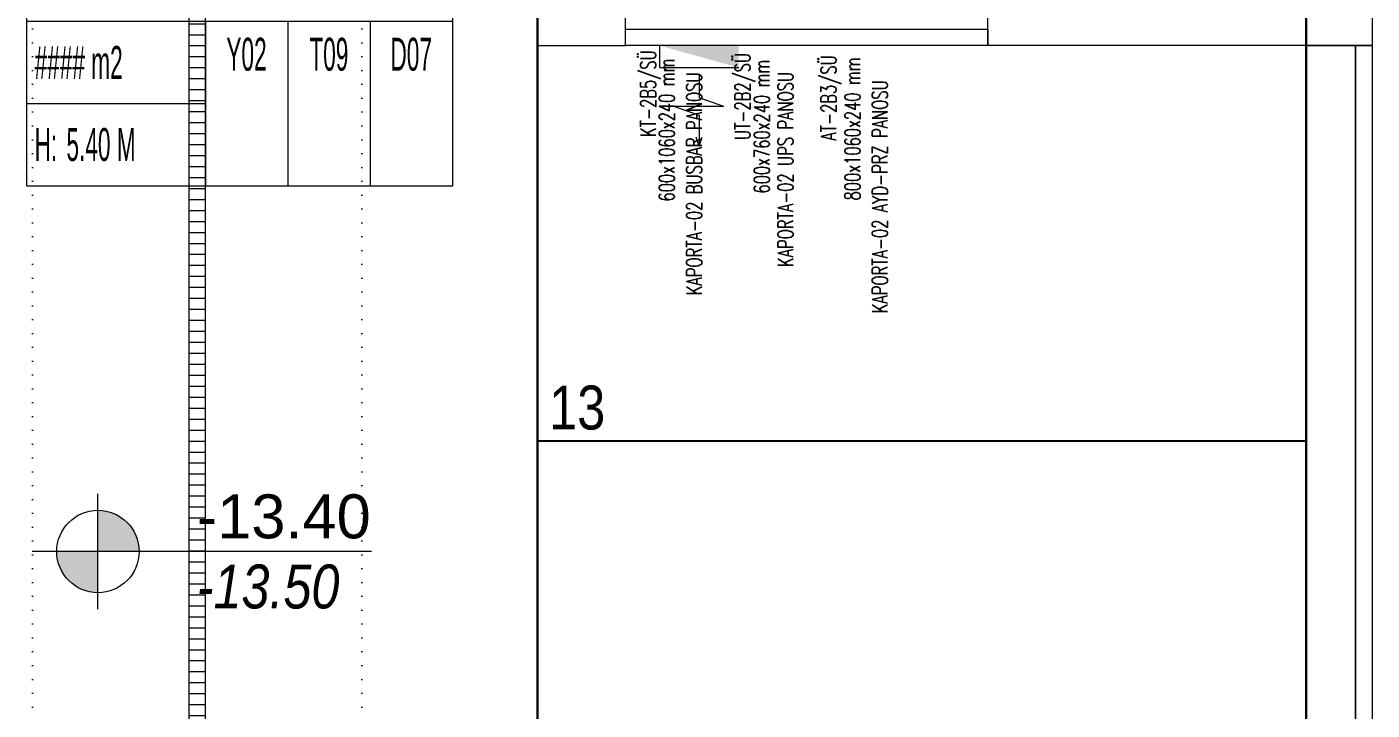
# Model space of a CAD drawing. Header units: metres. Extents: x -17822 to 152406, y -4219 to 19791.
# Drawn here: x 5595 to 6820, y 1795 to 2417 of the extents above; entities that cross this region are included whole.
import ezdxf
from ezdxf.enums import TextEntityAlignment as Align

# ---------------------------------------------------------------- set-up
doc = ezdxf.new("R2010")
doc.units = ezdxf.units.M
doc.header["$LTSCALE"] = 100
doc.header["$MEASUREMENT"] = 0
doc.linetypes.add('DOT2', pattern=[0.125, 0, -0.125])
doc.linetypes.add('HIDDEN', pattern=[0.375, 0.25, -0.125])
doc.layers.get('0').update_dxf_attribs({"color": 9, "lineweight": 9})
for name, color, linetype, lineweight in [('00', 9, 'Continuous', 9), ('01', 9, 'Continuous', 9), ('05', 9, 'Continuous', 9), ('06D', 9, 'Continuous', 9), ('21', 9, 'Continuous', 9), ('21_mahal200', 9, 'Continuous', 9), ('32-ekipman', 9, 'Continuous', 9), ('E-AYDINLATMA VE PRİZ PANOSU', 7, 'Continuous', 30)]:
    doc.layers.add(name, color=color, linetype=linetype, lineweight=lineweight)
doc.styles.add('Arial', font='arial.ttf', dxfattribs={"height": 2.5})
doc.styles.add('E-YAZI', font='txttw.shx')
doc.styles.add('MuuM_TEXT-ITALIC', font='ARIALNI.TTF')
doc.styles.add('MuuM_TEXT-STANDART', font='ARIALN.TTF')

# ---------------------------------------------------------------- blocks, each defined once
blk = doc.blocks.new('p-kolon_80x80')
blk.add_lwpolyline([(-40, -40), (40, -40), (40, 40), (-40, 40)], close=True)
blk = doc.blocks.new('2.bod.sitatik')
at = {"layer": '01'}
blk.add_lwpolyline([(6510, -5630), (6510, -5630), (6510, -5630), (6510, -6180), (6780, -6180), (6780, -5765), (6780, -5765), (6780, -5630), (6820, -5630), (6820, -6230), (6470, -6230), (6470, -5630), (6510, -5630)], dxfattribs=at)
blk.add_blockref('p-kolon_80x80', (6100, -6190), dxfattribs=at)
blk = doc.blocks.new('p-işyeri')
at = {"color": 0, "const_width": 2}
blk.add_lwpolyline([(200, 0), (200, 700), (-200, 700), (-200, 0)], close=True, dxfattribs=at)
blk = doc.blocks.new('p-birim')
blk.add_lwpolyline([(0, 0), (1, 0), (1, 1), (0, 1)], close=True)
blk = doc.blocks.new('p-ızgara')
at = {"layer": '06D'}
h = blk.add_hatch(dxfattribs=at)
h.set_pattern_fill('_USER', color=252, scale=10, angle=180, style=0, pattern_type=0)
h.set_pattern_definition([(180, (20, -8630), (-1e-15, -10), [])])
h.paths.add_polyline_path([(5742.5, -4975), (5742.5, -8278.5), (5757.5, -8278.5), (5757.5, -4975)])
blk.add_lwpolyline([(5742.5, -4975), (5742.5, -8278.5), (5757.5, -8278.5), (5757.5, -4975)], close=True, dxfattribs=at)
blk = doc.blocks.new('0_elevationtarget-p-bk')
h = blk.add_hatch(color=250)
h.paths.add_polyline_path([(1.875, 0, 0.414214), (0, 1.875), (0, 0)])
h.paths.add_polyline_path([(0, 0), (-1.875, 0, 0.414214), (0, -1.875)])
blk.add_line((0, -2.625), (0, 2.625))
blk.add_lwpolyline([(12.453, 0), (-3, 0)])
blk.add_circle((0, 0), 1.875)
at = {"style": 'Arial'}
blk.add_attdef('BITMISKOT', text='', height=2, dxfattribs=at).set_placement((4.5, 0), align=Align.BOTTOM_LEFT)
at = {"style": 'MuuM_TEXT-ITALIC'}
blk.add_attdef('FINISHINGFLOORLEVEL', text='', height=2, dxfattribs=at).set_placement((4.5, -0.592), align=Align.TOP_LEFT)
blk = doc.blocks.new('YD-72-20')
at = {"linetype": 'Continuous'}
for p, q in [((0, 0.714), (-0.028, 0.634)), ((0, 0.714), (0.028, 0.634)), ((0, 0.434), (0, 0.714)), ((0.225, 0.355), (0, 0.434)), ((-0.225, 0.355), (0.225, 0.355)), ((-0.225, 0.355), (0, 0.276)), ((0, 0.058), (0, 0.276)), ((0.36, 0), (-0.36, 0)), ((0.36, 0), (0.36, -0.2))]:
    blk.add_line(p, q, dxfattribs=at)
blk.add_solid([(0.36, -0.2), (-0.36, 0), (-0.36, -0.2)])
blk = doc.blocks.new('A$C29B32992')
at = {"xscale": 100, "yscale": 100, "zscale": 100, "rotation": 180}
blk.add_blockref('YD-72-20', (6207.2, -8510.1), dxfattribs=at)
blk = doc.blocks.new('0_roomno2')
blk.add_lwpolyline([(19.375, -10.5), (0, -10.5), (0, 0), (19.375, 0)], close=True)
for points in [[(0, -3), (19.375, -3)], [(8.125, -3), (8.125, -10.5)], [(11.875, -3), (11.875, -10.5)], [(15.625, -3), (15.625, -10.5)], [(0, -6.75), (8.125, -6.75)]]:
    blk.add_lwpolyline(points)
at = {"style": 'MuuM_TEXT-STANDART', "width": 0.6}
blk.add_text('H:', height=1.5, dxfattribs=at).set_placement((0.35, -8.608), align=Align.MIDDLE_LEFT)
at = {"style": 'Arial'}
blk.add_attdef('ODANO', (0, 1.17), '', height=2, dxfattribs=at)
blk.add_attdef('MEKANADI', text='', height=2, dxfattribs=at).set_placement((0.35, -3), align=Align.BOTTOM_LEFT)
at = {"style": 'MuuM_TEXT-STANDART', "width": 0.6}
for tag, p in [('M2', (0.35, -4.875)), ('TEMIZTAVANYUKSEKLIGI', (1.8, -8.608))]:
    blk.add_attdef(tag, text='', height=1.5, dxfattribs=at).set_placement(p, align=Align.MIDDLE_LEFT)
for tag, p in [('YER01', (10, -4.5)), ('TAVAN01', (13.75, -4.5)), ('DUVAR01', (17.5, -4.5)), ('YER02', (10, -6.75)), ('TAVAN02', (13.75, -6.75)), ('DUVAR02', (17.5, -6.75)), ('YER03', (10, -9)), ('TAVAN03', (13.75, -9)), ('DUVAR03', (17.5, -9))]:
    blk.add_attdef(tag, text='', height=1.5, dxfattribs=at).set_placement(p, align=Align.MIDDLE_CENTER)
blk = doc.blocks.new('2.bod.Mimari')
at = {"layer": '00'}
blk.add_lwpolyline([(6400, -6215), (6470, -6215), (6470, -6230), (6140, -6230), (6140, -6215), (6400, -6215)], dxfattribs=at)
blk.add_lwpolyline([(6820, -6230), (6820, -6950), (6805, -6950), (6805, -6230)], close=True, dxfattribs=at)
at = {"layer": '06D', "linetype": 'DOT2'}
for points in [[(5600, -4350), (5600, -7755), (5600, -8105)], [(5900, -4350), (5900, -7755), (5900, -8105)]]:
    blk.add_lwpolyline(points, dxfattribs=at)
at = {"layer": '05', "xscale": -45, "yscale": 720}
blk.add_blockref('p-birim', (6805, -6950), dxfattribs=at)
at = {"layer": '06D'}
blk.add_blockref('p-ızgara', (0, 0), dxfattribs=at)
at = {"layer": '06D', "color": 89, "linetype": 'HIDDEN', "true_color": 0x2e4d23, "rotation": 90}
for p in [(6760, -6390), (6760, -6790)]:
    blk.add_blockref('p-işyeri', p, dxfattribs=at)
at = {"layer": '21', "xscale": 20, "yscale": 20, "zscale": 20}
blk.add_blockref('0_elevationtarget-p-bk', (5659.61, -6690.6), dxfattribs=at).add_auto_attribs({'BITMISKOT': '-13.40', 'FINISHINGFLOORLEVEL': '-13.50'})
at = {"layer": '21_mahal200'}
ref = blk.add_blockref('0_roomno2', (5594.9, -6147.81), dxfattribs=dict(at, xscale=20, yscale=20, zscale=20))
ref.add_attrib('ODANO', 'B2-39', (5594.9, -6139.17), dxfattribs={"layer": '0', "height": 40, "style": 'Arial'})
ref.add_attrib('MEKANADI', 'ELEK.O.', dxfattribs={"layer": '0', "height": 40, "style": 'Arial'}).set_placement((5601.9, -6207.81), align=Align.BOTTOM_LEFT)
ref.add_attrib('M2', '#### m2', dxfattribs={"layer": '0', "height": 30, "style": 'MuuM_TEXT-STANDART', "width": 0.6}).set_placement((5601.9, -6245.31), align=Align.MIDDLE_LEFT)
ref.add_attrib('TEMIZTAVANYUKSEKLIGI', '5.40 M', dxfattribs={"layer": '0', "height": 30, "style": 'MuuM_TEXT-STANDART', "width": 0.6}).set_placement((5630.9, -6319.97), align=Align.MIDDLE_LEFT)
ref.add_attrib('YER01', 'Y02', dxfattribs={"layer": '0', "height": 30, "style": 'MuuM_TEXT-STANDART', "width": 0.6}).set_placement((5794.9, -6237.81), align=Align.MIDDLE_CENTER)
ref.add_attrib('TAVAN01', 'T09', dxfattribs={"layer": '0', "height": 30, "style": 'MuuM_TEXT-STANDART', "width": 0.6}).set_placement((5869.9, -6237.81), align=Align.MIDDLE_CENTER)
ref.add_attrib('DUVAR01', 'D07', dxfattribs={"layer": '0', "height": 30, "style": 'MuuM_TEXT-STANDART', "width": 0.6}).set_placement((5944.9, -6237.81), align=Align.MIDDLE_CENTER)
at = {"layer": '32-ekipman'}
blk.add_blockref('A$C29B32992', (0, 2260.12), dxfattribs=at)
at = {"layer": '21', "style": 'MuuM_TEXT-STANDART'}
blk.add_text('13', height=40, dxfattribs=at).set_placement((6070.64, -6591.49), align=Align.BOTTOM_LEFT)

msp = doc.modelspace()

# ---------------------------------------------------------------- block references
for name in ['2.bod.sitatik', '2.bod.Mimari']:
    msp.add_blockref(name, (0, 8630))

# ---------------------------------------------------------------- texts
at = {"layer": 'E-AYDINLATMA VE PRİZ PANOSU', "color": 4, "style": 'E-YAZI', "width": 0.7}
for s, p in [('KT-2B5/SÜ', (6167.71, 2316.78)), ('UT-2B2/SÜ', (6253.64, 2314.04)), ('AT-2B3/SÜ', (6332.05, 2313.52)), ('600x1060x240 mm', (6184.62, 2258.05)), ('600x760x240 mm', (6271.17, 2265.32)), ('800x1060x240 mm', (6353.8, 2259.07)), ('KAPORTA-02 BUSBAR PANOSU', (6209.56, 2172.74)), ('KAPORTA-02 UPS PANOSU', (6292.76, 2198.46)), ('KAPORTA-02 AYD-PRZ PANOSU', (6378.77, 2156.35))]:
    msp.add_text(s, height=14, rotation=90, dxfattribs=at).set_placement(p)

doc.saveas('drawing.dxf')
